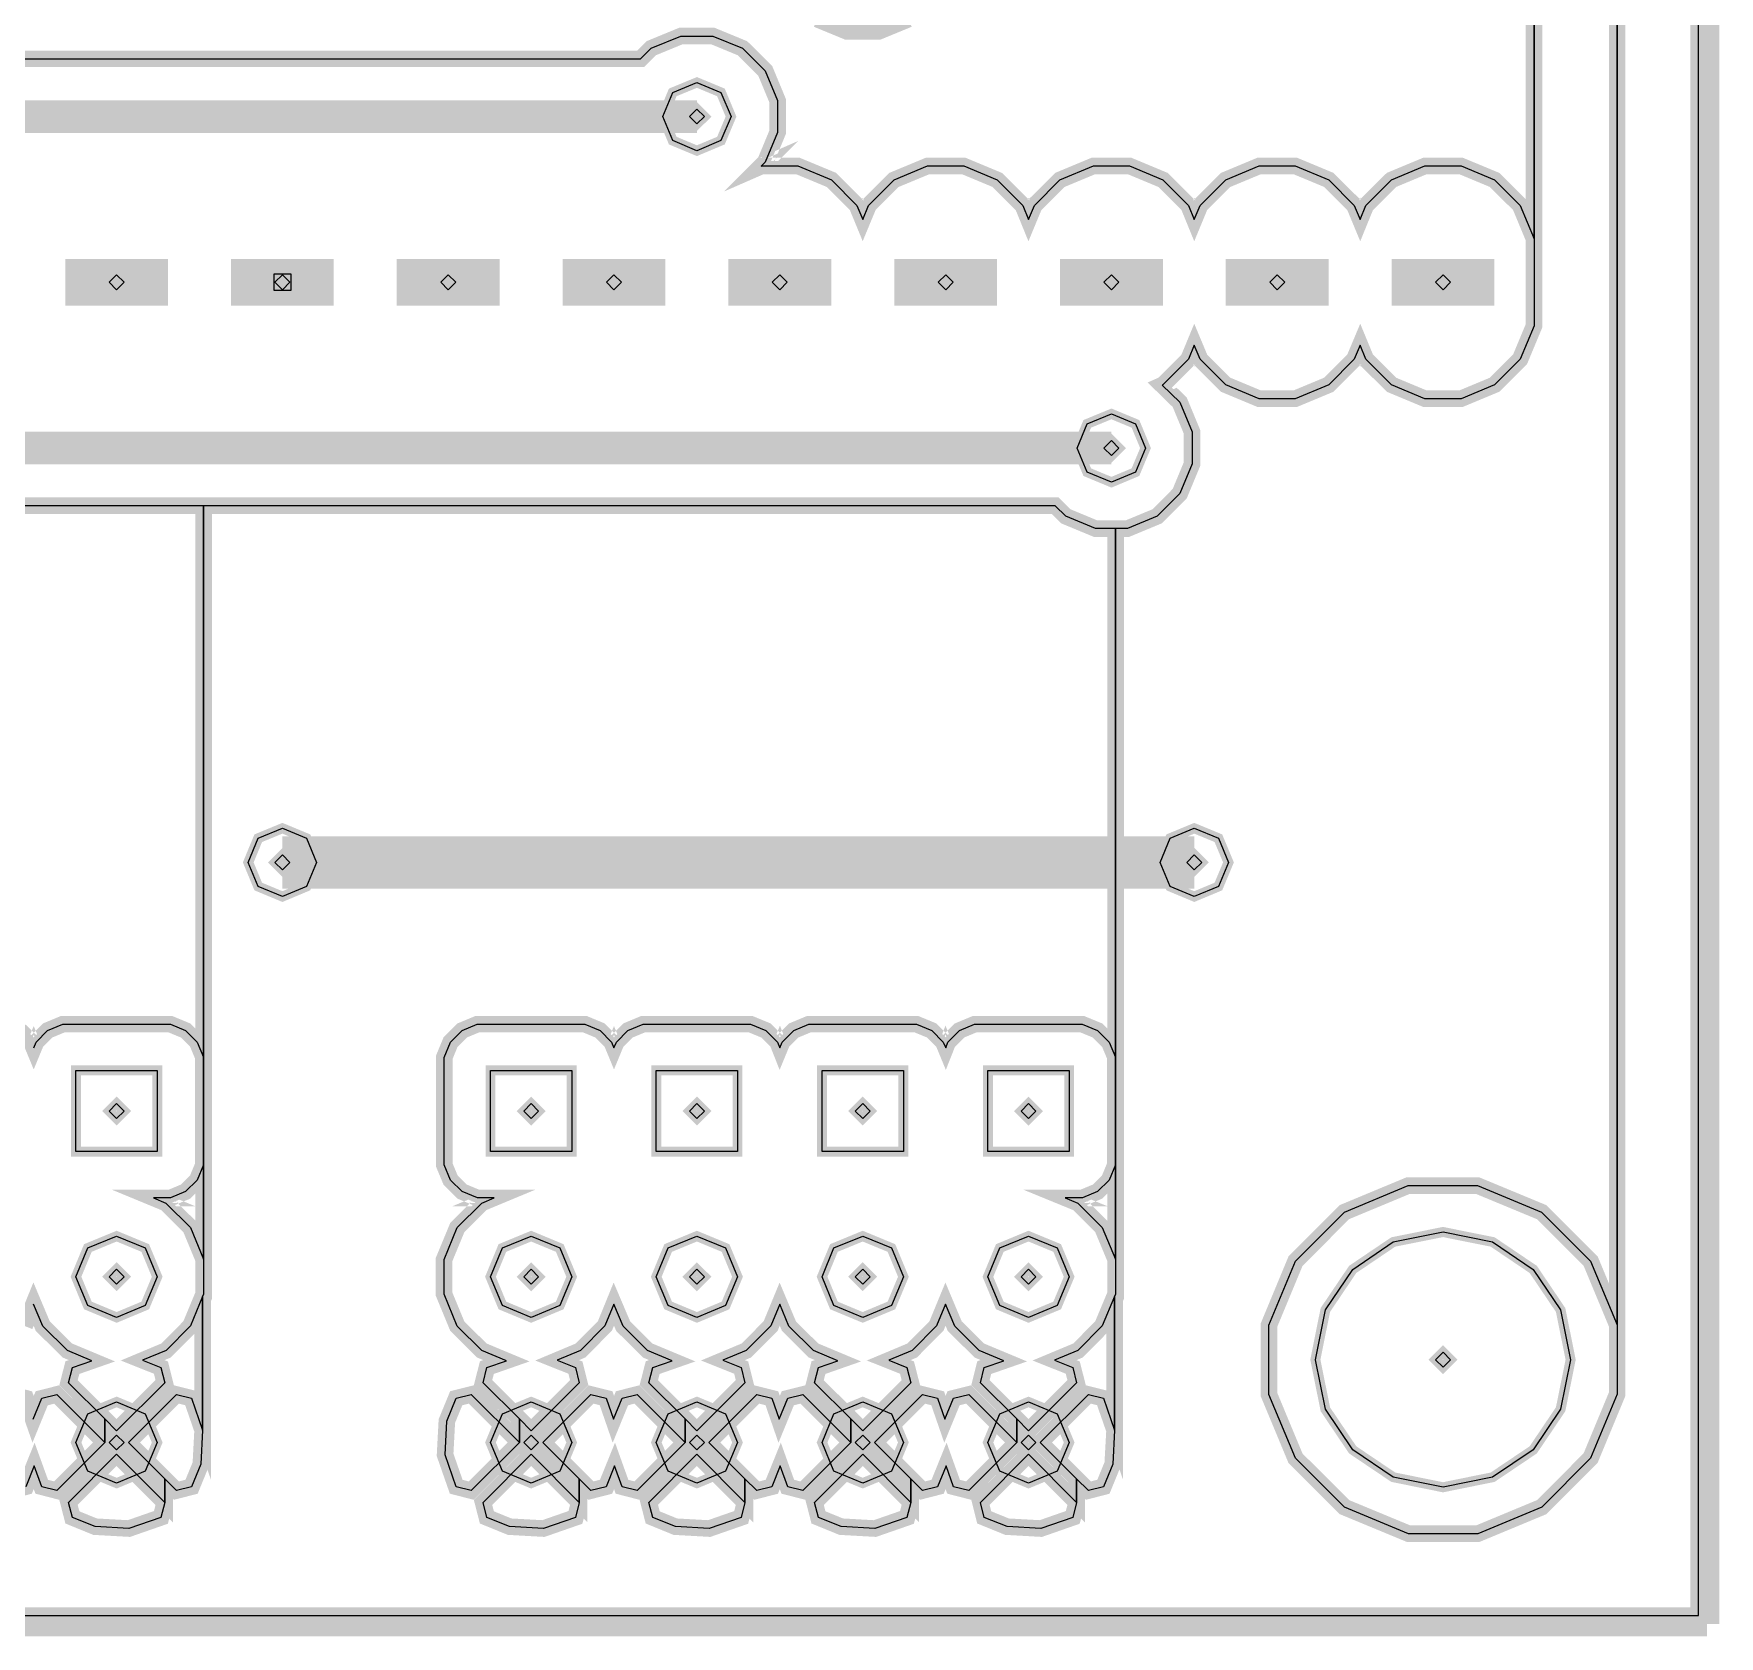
# Model space of a CAD drawing. Extents: x 0 to 6.22, y 0 to 4.04.
# Drawn here: x 0.967 to 1.984, y 0.001 to 0.968 of the extents above; entities that cross this region are included whole.
import ezdxf

# ---------------------------------------------------------------- set-up
doc = ezdxf.new("R2010")
doc.units = 0
doc.layers.get('0').update_dxf_attribs({"linetype": 'CONTINUOUS'})

msp = doc.modelspace()

# ---------------------------------------------------------------- linework, layer by layer
at = {"color": 0}
for points, const_width in [([(1.97613, 0.00857206), (1.97613, 1.97711)], 0.015), ([(0.0126411, 1.97211), (0.0126411, 0.0136176), (1.97114, 0.0136176), (1.97114, 1.97211)], 0.01), ([(0.0126411, 1.97211), (0.0126411, 0.0136176), (1.97114, 0.0136176), (1.97114, 1.97211)], 0.006), ([(1.92204, 1.97211), (1.92204, 0.14719), (1.90603, 0.108615), (1.87651, 0.0789931), (1.838, 0.0629883), (1.79622, 0.0629883), (1.7576, 0.0789931), (1.72803, 0.108507), (1.71203, 0.146972), (1.71203, 0.188803), (1.72803, 0.227376), (1.75754, 0.256999), (1.796, 0.273003), (1.83783, 0.273003), (1.87642, 0.256999), (1.90603, 0.227485), (1.92204, 0.189019), (1.92204, 1.79719)], 0.01), ([(1.92204, 1.97211), (1.92204, 0.14719), (1.90603, 0.108615), (1.87651, 0.0789931), (1.838, 0.0629883), (1.79622, 0.0629883), (1.7576, 0.0789931), (1.72803, 0.108507), (1.71203, 0.146972), (1.71203, 0.188803), (1.72803, 0.227376), (1.75754, 0.256999), (1.796, 0.273003), (1.83783, 0.273003), (1.87642, 0.256999), (1.90603, 0.227485), (1.92204, 0.189019), (1.92204, 1.79719)], 0.006), ([(1.8719, 1.727), (1.8719, 0.791775), (1.8635, 0.771593), (1.84808, 0.756185), (1.8279, 0.747775), (1.8061, 0.747775), (1.78592, 0.756185), (1.77051, 0.771593), (1.76704, 0.780003), (1.76351, 0.771593), (1.7481, 0.756185), (1.72792, 0.747775), (1.70611, 0.747775), (1.68593, 0.756185), (1.67051, 0.771593), (1.66699, 0.780003), (1.66351, 0.771593), (1.64811, 0.756185), (1.64762, 0.755968), (1.65821, 0.745606), (1.66564, 0.727701), (1.66564, 0.708387), (1.65821, 0.690483), (1.64458, 0.676812), (1.62668, 0.669379), (1.61951, 0.669379), (1.61951, 0.207574), (1.61892, 0.206108), (1.61892, 0.12538), (1.61778, 0.10498), (1.61219, 0.0913086), (1.60314, 0.0889757), (1.59603, 0.0960829), (1.59603, 0.0818685), (1.59369, 0.0728082), (1.57443, 0.0660807), (1.55404, 0.06722), (1.54031, 0.0728082), (1.53803, 0.0818685), (1.567, 0.110894), (1.59603, 0.0818685), (1.59603, 0.0960829), (1.57411, 0.118001), (1.60314, 0.146972), (1.61219, 0.144694), (1.61892, 0.12538), (1.61892, 0.206108), (1.61149, 0.188314), (1.59685, 0.173503), (1.58268, 0.167589), (1.59369, 0.163194), (1.59603, 0.154081), (1.567, 0.125108), (1.55989, 0.132216), (1.55989, 0.118001), (1.53093, 0.0889757), (1.52181, 0.0913086), (1.51731, 0.103895), (1.51221, 0.0913086), (1.5031, 0.0889757), (1.49604, 0.0960829), (1.49604, 0.0818685), (1.49371, 0.0728082), (1.47439, 0.0660807), (1.454, 0.06722), (1.44032, 0.0728082), (1.43799, 0.0818685), (1.46701, 0.110894), (1.49604, 0.0818685), (1.49604, 0.0960829), (1.47413, 0.118001), (1.5031, 0.146972), (1.51221, 0.144694), (1.5166, 0.131999), (1.52181, 0.144694), (1.53093, 0.146972), (1.55989, 0.118001), (1.55989, 0.132216), (1.53803, 0.154081), (1.54031, 0.163194), (1.55214, 0.167318), (1.53733, 0.173503), (1.52251, 0.188206), (1.51693, 0.201497), (1.5115, 0.188314), (1.49681, 0.173503), (1.48269, 0.167589), (1.49371, 0.163194), (1.49604, 0.154081), (1.46701, 0.125108), (1.4599, 0.132216), (1.4599, 0.118001), (1.43093, 0.0889757), (1.42182, 0.0913086), (1.41732, 0.103895), (1.41222, 0.0913086), (1.4031, 0.0889757), (1.396, 0.0960829), (1.396, 0.0818685), (1.39372, 0.0728082), (1.3744, 0.0660807), (1.354, 0.06722), (1.34033, 0.0728082), (1.338, 0.0818685), (1.36702, 0.110894), (1.396, 0.0818685), (1.396, 0.0960829), (1.37413, 0.118001), (1.4031, 0.146972), (1.41222, 0.144694), (1.41661, 0.131999), (1.42182, 0.144694), (1.43093, 0.146972), (1.4599, 0.118001), (1.4599, 0.132216), (1.43799, 0.154081), (1.44032, 0.163194), (1.4521, 0.167318), (1.43733, 0.173503), (1.42253, 0.188206), (1.41694, 0.201497), (1.41151, 0.188314), (1.39681, 0.173503), (1.3827, 0.167589), (1.39372, 0.163194), (1.396, 0.154081), (1.36702, 0.125108), (1.35992, 0.132216), (1.35992, 0.118001), (1.33089, 0.0889757), (1.32183, 0.0913086), (1.31733, 0.103895), (1.31223, 0.0913086), (1.30311, 0.0889757), (1.29601, 0.0960829), (1.29601, 0.0818685), (1.29373, 0.0728082), (1.27441, 0.0660807), (1.25402, 0.06722), (1.24034, 0.0728082), (1.23801, 0.0818685), (1.26704, 0.110894), (1.29601, 0.0818685), (1.29601, 0.0960829), (1.27409, 0.118001), (1.30311, 0.146972), (1.31223, 0.144694), (1.31662, 0.131999), (1.32183, 0.144694), (1.33089, 0.146972), (1.35992, 0.118001), (1.35992, 0.132216), (1.338, 0.154081), (1.34033, 0.163194), (1.35211, 0.167318), (1.33729, 0.173503), (1.32254, 0.188206), (1.31689, 0.201497), (1.31152, 0.188314), (1.29682, 0.173503), (1.28272, 0.167589), (1.29373, 0.163194), (1.29601, 0.154081), (1.26704, 0.125108), (1.25993, 0.132216), (1.25993, 0.118001), (1.2309, 0.0889757), (1.22184, 0.0913086), (1.21512, 0.110569), (1.2162, 0.130968), (1.22184, 0.144694), (1.2309, 0.146972), (1.25993, 0.118001), (1.25993, 0.132216), (1.23801, 0.154081), (1.24034, 0.163194), (1.25212, 0.167318), (1.2373, 0.173503), (1.22249, 0.188206), (1.21452, 0.207519), (1.21452, 0.228407), (1.22249, 0.247667), (1.2372, 0.262478), (1.24463, 0.265571), (1.23459, 0.265571), (1.22542, 0.269368), (1.21843, 0.276367), (1.21463, 0.285482), (1.21463, 0.350369), (1.21843, 0.359592), (1.22542, 0.36659), (1.23454, 0.370389), (1.29943, 0.370389), (1.30859, 0.36659), (1.31559, 0.359592), (1.317, 0.356174), (1.31841, 0.359592), (1.32541, 0.36659), (1.33453, 0.370389), (1.39942, 0.370389), (1.40864, 0.36659), (1.41564, 0.359592), (1.41699, 0.356174), (1.4184, 0.359592), (1.4254, 0.36659), (1.43451, 0.370389), (1.4994, 0.370389), (1.50863, 0.36659), (1.51563, 0.359592), (1.51704, 0.356174), (1.51839, 0.359592), (1.52539, 0.36659), (1.5345, 0.370389), (1.59939, 0.370389), (1.60861, 0.36659), (1.61561, 0.359592), (1.61942, 0.350478), (1.61942, 0.28559), (1.61561, 0.276367), (1.60861, 0.269368), (1.5995, 0.265571), (1.58919, 0.265571), (1.59674, 0.262478), (1.61149, 0.247775), (1.61951, 0.228515), (1.61951, 0.669379), (1.60742, 0.669379), (1.58951, 0.676812), (1.58301, 0.683214), (1.0695, 0.683214), (1.0695, 0.207574), (1.0689, 0.206108), (1.0689, 0.12538), (1.06782, 0.10498), (1.06223, 0.0913086), (1.05311, 0.0889757), (1.04601, 0.0960829), (1.04601, 0.0818685), (1.04373, 0.0728082), (1.02441, 0.0660807), (1.00402, 0.06722), (0.990343, 0.0728082), (0.98801, 0.0818685), (1.01704, 0.110894), (1.04601, 0.0818685), (1.04601, 0.0960829), (1.02409, 0.118001), (1.05311, 0.146972), (1.06223, 0.144694), (1.0689, 0.12538), (1.0689, 0.206108), (1.06152, 0.188314), (1.04682, 0.173503), (1.03272, 0.167589), (1.04373, 0.163194), (1.04601, 0.154081), (1.01704, 0.125108), (1.00993, 0.132216), (1.00993, 0.118001), (0.980903, 0.0889757), (0.971843, 0.0913086), (0.967285, 0.103895), (0.962185, 0.0913086), (0.953125, 0.0889757)], 0.01), ([(1.8719, 1.727), (1.8719, 0.791775), (1.8635, 0.771593), (1.84808, 0.756185), (1.8279, 0.747775), (1.8061, 0.747775), (1.78592, 0.756185), (1.77051, 0.771593), (1.76704, 0.780003), (1.76351, 0.771593), (1.7481, 0.756185), (1.72792, 0.747775), (1.70611, 0.747775), (1.68593, 0.756185), (1.67051, 0.771593), (1.66699, 0.780003), (1.66351, 0.771593), (1.64811, 0.756185), (1.64762, 0.755968), (1.65821, 0.745606), (1.66564, 0.727701), (1.66564, 0.708387), (1.65821, 0.690483), (1.64458, 0.676812), (1.62668, 0.669379), (1.61951, 0.669379), (1.61951, 0.207574), (1.61892, 0.206108), (1.61892, 0.12538), (1.61778, 0.10498), (1.61219, 0.0913086), (1.60314, 0.0889757), (1.59603, 0.0960829), (1.59603, 0.0818685), (1.59369, 0.0728082), (1.57443, 0.0660807), (1.55404, 0.06722), (1.54031, 0.0728082), (1.53803, 0.0818685), (1.567, 0.110894), (1.59603, 0.0818685), (1.59603, 0.0960829), (1.57411, 0.118001), (1.60314, 0.146972), (1.61219, 0.144694), (1.61892, 0.12538), (1.61892, 0.206108), (1.61149, 0.188314), (1.59685, 0.173503), (1.58268, 0.167589), (1.59369, 0.163194), (1.59603, 0.154081), (1.567, 0.125108), (1.55989, 0.132216), (1.55989, 0.118001), (1.53093, 0.0889757), (1.52181, 0.0913086), (1.51731, 0.103895), (1.51221, 0.0913086), (1.5031, 0.0889757), (1.49604, 0.0960829), (1.49604, 0.0818685), (1.49371, 0.0728082), (1.47439, 0.0660807), (1.454, 0.06722), (1.44032, 0.0728082), (1.43799, 0.0818685), (1.46701, 0.110894), (1.49604, 0.0818685), (1.49604, 0.0960829), (1.47413, 0.118001), (1.5031, 0.146972), (1.51221, 0.144694), (1.5166, 0.131999), (1.52181, 0.144694), (1.53093, 0.146972), (1.55989, 0.118001), (1.55989, 0.132216), (1.53803, 0.154081), (1.54031, 0.163194), (1.55214, 0.167318), (1.53733, 0.173503), (1.52251, 0.188206), (1.51693, 0.201497), (1.5115, 0.188314), (1.49681, 0.173503), (1.48269, 0.167589), (1.49371, 0.163194), (1.49604, 0.154081), (1.46701, 0.125108), (1.4599, 0.132216), (1.4599, 0.118001), (1.43093, 0.0889757), (1.42182, 0.0913086), (1.41732, 0.103895), (1.41222, 0.0913086), (1.4031, 0.0889757), (1.396, 0.0960829), (1.396, 0.0818685), (1.39372, 0.0728082), (1.3744, 0.0660807), (1.354, 0.06722), (1.34033, 0.0728082), (1.338, 0.0818685), (1.36702, 0.110894), (1.396, 0.0818685), (1.396, 0.0960829), (1.37413, 0.118001), (1.4031, 0.146972), (1.41222, 0.144694), (1.41661, 0.131999), (1.42182, 0.144694), (1.43093, 0.146972), (1.4599, 0.118001), (1.4599, 0.132216), (1.43799, 0.154081), (1.44032, 0.163194), (1.4521, 0.167318), (1.43733, 0.173503), (1.42253, 0.188206), (1.41694, 0.201497), (1.41151, 0.188314), (1.39681, 0.173503), (1.3827, 0.167589), (1.39372, 0.163194), (1.396, 0.154081), (1.36702, 0.125108), (1.35992, 0.132216), (1.35992, 0.118001), (1.33089, 0.0889757), (1.32183, 0.0913086), (1.31733, 0.103895), (1.31223, 0.0913086), (1.30311, 0.0889757), (1.29601, 0.0960829), (1.29601, 0.0818685), (1.29373, 0.0728082), (1.27441, 0.0660807), (1.25402, 0.06722), (1.24034, 0.0728082), (1.23801, 0.0818685), (1.26704, 0.110894), (1.29601, 0.0818685), (1.29601, 0.0960829), (1.27409, 0.118001), (1.30311, 0.146972), (1.31223, 0.144694), (1.31662, 0.131999), (1.32183, 0.144694), (1.33089, 0.146972), (1.35992, 0.118001), (1.35992, 0.132216), (1.338, 0.154081), (1.34033, 0.163194), (1.35211, 0.167318), (1.33729, 0.173503), (1.32254, 0.188206), (1.31689, 0.201497), (1.31152, 0.188314), (1.29682, 0.173503), (1.28272, 0.167589), (1.29373, 0.163194), (1.29601, 0.154081), (1.26704, 0.125108), (1.25993, 0.132216), (1.25993, 0.118001), (1.2309, 0.0889757), (1.22184, 0.0913086), (1.21512, 0.110569), (1.2162, 0.130968), (1.22184, 0.144694), (1.2309, 0.146972), (1.25993, 0.118001), (1.25993, 0.132216), (1.23801, 0.154081), (1.24034, 0.163194), (1.25212, 0.167318), (1.2373, 0.173503), (1.22249, 0.188206), (1.21452, 0.207519), (1.21452, 0.228407), (1.22249, 0.247667), (1.2372, 0.262478), (1.24463, 0.265571), (1.23459, 0.265571), (1.22542, 0.269368), (1.21843, 0.276367), (1.21463, 0.285482), (1.21463, 0.350369), (1.21843, 0.359592), (1.22542, 0.36659), (1.23454, 0.370389), (1.29943, 0.370389), (1.30859, 0.36659), (1.31559, 0.359592), (1.317, 0.356174), (1.31841, 0.359592), (1.32541, 0.36659), (1.33453, 0.370389), (1.39942, 0.370389), (1.40864, 0.36659), (1.41564, 0.359592), (1.41699, 0.356174), (1.4184, 0.359592), (1.4254, 0.36659), (1.43451, 0.370389), (1.4994, 0.370389), (1.50863, 0.36659), (1.51563, 0.359592), (1.51704, 0.356174), (1.51839, 0.359592), (1.52539, 0.36659), (1.5345, 0.370389), (1.59939, 0.370389), (1.60861, 0.36659), (1.61561, 0.359592), (1.61942, 0.350478), (1.61942, 0.28559), (1.61561, 0.276367), (1.60861, 0.269368), (1.5995, 0.265571), (1.58919, 0.265571), (1.59674, 0.262478), (1.61149, 0.247775), (1.61951, 0.228515), (1.61951, 0.669379), (1.60742, 0.669379), (1.58951, 0.676812), (1.58301, 0.683214), (1.0695, 0.683214), (1.0695, 0.207574), (1.0689, 0.206108), (1.0689, 0.12538), (1.06782, 0.10498), (1.06223, 0.0913086), (1.05311, 0.0889757), (1.04601, 0.0960829), (1.04601, 0.0818685), (1.04373, 0.0728082), (1.02441, 0.0660807), (1.00402, 0.06722), (0.990343, 0.0728082), (0.98801, 0.0818685), (1.01704, 0.110894), (1.04601, 0.0818685), (1.04601, 0.0960829), (1.02409, 0.118001), (1.05311, 0.146972), (1.06223, 0.144694), (1.0689, 0.12538), (1.0689, 0.206108), (1.06152, 0.188314), (1.04682, 0.173503), (1.03272, 0.167589), (1.04373, 0.163194), (1.04601, 0.154081), (1.01704, 0.125108), (1.00993, 0.132216), (1.00993, 0.118001), (0.980903, 0.0889757), (0.971843, 0.0913086), (0.967285, 0.103895), (0.962185, 0.0913086)], 0.006), ([(0.650933, 0.9528), (1.33301, 0.9528), (1.33941, 0.959201), (1.35731, 0.966581), (1.37663, 0.966581), (1.39453, 0.959201), (1.40821, 0.945583), (1.41564, 0.927681), (1.41564, 0.908419), (1.40821, 0.890517), (1.40571, 0.888021), (1.40608, 0.888183), (1.4279, 0.888183), (1.44814, 0.879775), (1.46349, 0.864421), (1.46701, 0.855903), (1.47054, 0.864421), (1.48589, 0.879775), (1.50613, 0.888183), (1.52794, 0.888183), (1.54812, 0.879775), (1.56353, 0.864421), (1.567, 0.855903), (1.57053, 0.864421), (1.58594, 0.879775), (1.60612, 0.888183), (1.62793, 0.888183), (1.64811, 0.879775), (1.66351, 0.864421), (1.66699, 0.855903), (1.67051, 0.864421), (1.68593, 0.879775), (1.70611, 0.888183), (1.72792, 0.888183), (1.7481, 0.879775), (1.76351, 0.864421), (1.76704, 0.855903), (1.77051, 0.864421), (1.78592, 0.879775), (1.8061, 0.888183), (1.8279, 0.888183), (1.84808, 0.879775), (1.8635, 0.864421), (1.8719, 0.844183), (1.8719, 1.0918)], 0.01), ([(0.650933, 0.9528), (1.33301, 0.9528), (1.33941, 0.959201), (1.35731, 0.966581), (1.37663, 0.966581), (1.39453, 0.959201), (1.40821, 0.945583), (1.41564, 0.927681), (1.41564, 0.908419), (1.40821, 0.890517), (1.40571, 0.888021), (1.40608, 0.888183), (1.4279, 0.888183), (1.44814, 0.879775), (1.46349, 0.864421), (1.46701, 0.855903), (1.47054, 0.864421), (1.48589, 0.879775), (1.50613, 0.888183), (1.52794, 0.888183), (1.54812, 0.879775), (1.56353, 0.864421), (1.567, 0.855903), (1.57053, 0.864421), (1.58594, 0.879775), (1.60612, 0.888183), (1.62793, 0.888183), (1.64811, 0.879775), (1.66351, 0.864421), (1.66699, 0.855903), (1.67051, 0.864421), (1.68593, 0.879775), (1.70611, 0.888183), (1.72792, 0.888183), (1.7481, 0.879775), (1.76351, 0.864421), (1.76704, 0.855903), (1.77051, 0.864421), (1.78592, 0.879775), (1.8061, 0.888183), (1.8279, 0.888183), (1.84808, 0.879775), (1.8635, 0.864421), (1.8719, 0.844183), (1.8719, 1.0918)], 0.006), ([(1.49462, 0.976779), (1.47672, 0.969401), (1.45742, 0.969401), (1.43951, 0.976779)], 0.01), ([(1.49462, 0.976779), (1.47672, 0.969401), (1.45742, 0.969401), (1.43951, 0.976779)], 0.006), ([(1.38759, 0.917969), (1.38151, 0.903483), (1.36702, 0.897407), (1.35243, 0.903483), (1.34641, 0.917969), (1.35243, 0.932563), (1.36702, 0.938585), (1.38151, 0.932563), (1.38759, 0.917969)], 0.006), ([(0.617025, 0.917969), (1.36702, 0.917969)], 0.0197), ([(1.01704, 0.803982), (1.01704, 0.831976)], 0.062), ([(1.11702, 0.803982), (1.11702, 0.831976)], 0.062), ([(1.21701, 0.803982), (1.21701, 0.831976)], 0.062), ([(1.317, 0.803982), (1.317, 0.831976)], 0.062), ([(1.41699, 0.803982), (1.41699, 0.831976)], 0.062), ([(1.51704, 0.803982), (1.51704, 0.831976)], 0.062), ([(1.61703, 0.803982), (1.61703, 0.831976)], 0.062), ([(1.71701, 0.803982), (1.71701, 0.831976)], 0.062), ([(1.817, 0.803982), (1.817, 0.831976)], 0.062), ([(1.63758, 0.71799), (1.63151, 0.70345), (1.61703, 0.697374), (1.60243, 0.70345), (1.5964, 0.71799), (1.60243, 0.732585), (1.61703, 0.738607), (1.63151, 0.732585), (1.63758, 0.71799)], 0.006), ([(0.367025, 0.71799), (1.61703, 0.71799)], 0.0197), ([(0.958604, 0.36659), (0.965603, 0.359592), (0.967014, 0.356174), (0.968425, 0.359592), (0.975424, 0.36659), (0.984538, 0.370389), (1.04943, 0.370389), (1.05859, 0.36659), (1.06559, 0.359592), (1.06939, 0.350478), (1.06939, 0.28559), (1.06559, 0.276367), (1.05859, 0.269368), (1.04953, 0.265571), (1.03923, 0.265571), (1.04671, 0.262478), (1.06152, 0.247775), (1.0695, 0.228515), (1.0695, 0.683214), (0.400933, 0.683214)], 0.01), ([(0.958604, 0.36659), (0.965603, 0.359592), (0.967014, 0.356174), (0.968425, 0.359592), (0.975424, 0.36659), (0.984538, 0.370389), (1.04943, 0.370389), (1.05859, 0.36659), (1.06559, 0.359592), (1.06939, 0.350478), (1.06939, 0.28559), (1.06559, 0.276367), (1.05859, 0.269368), (1.04953, 0.265571), (1.03923, 0.265571), (1.04671, 0.262478), (1.06152, 0.247775), (1.0695, 0.228515), (1.0695, 0.683214), (0.400933, 0.683214)], 0.006), ([(1.13759, 0.46799), (1.13151, 0.45345), (1.11702, 0.447374), (1.10243, 0.45345), (1.09641, 0.46799), (1.10243, 0.482585), (1.11702, 0.488607), (1.13151, 0.482585), (1.13759, 0.46799)], 0.006), ([(1.68761, 0.46799), (1.68153, 0.45345), (1.66699, 0.447374), (1.65246, 0.45345), (1.64643, 0.46799), (1.65246, 0.482585), (1.66699, 0.488607), (1.68153, 0.482585), (1.68761, 0.46799)], 0.006), ([(1.11702, 0.46799), (1.66699, 0.46799)], 0.0315), ([(1.0415, 0.21799), (1.03429, 0.200683), (1.01704, 0.193468), (0.999675, 0.200683), (0.992512, 0.21799), (0.999675, 0.235351), (1.01704, 0.242512), (1.03429, 0.235351), (1.0415, 0.21799)], 0.006), ([(1.2915, 0.21799), (1.28429, 0.200683), (1.26704, 0.193468), (1.24968, 0.200683), (1.24251, 0.21799), (1.24968, 0.235351), (1.26704, 0.242512), (1.28429, 0.235351), (1.2915, 0.21799)], 0.006), ([(1.3915, 0.21799), (1.38428, 0.200683), (1.36702, 0.193468), (1.34966, 0.200683), (1.3425, 0.21799), (1.34966, 0.235351), (1.36702, 0.242512), (1.38428, 0.235351), (1.3915, 0.21799)], 0.006), ([(1.49154, 0.21799), (1.48432, 0.200683), (1.46701, 0.193468), (1.44965, 0.200683), (1.44249, 0.21799), (1.44965, 0.235351), (1.46701, 0.242512), (1.48432, 0.235351), (1.49154, 0.21799)], 0.006), ([(1.59153, 0.21799), (1.58431, 0.200683), (1.567, 0.193468), (1.54969, 0.200683), (1.54253, 0.21799), (1.54969, 0.235351), (1.567, 0.242512), (1.58431, 0.235351), (1.59153, 0.21799)], 0.006), ([(1.89399, 0.167969), (1.88792, 0.138021), (1.87142, 0.113553), (1.84694, 0.0970594), (1.817, 0.0909831), (1.787, 0.0970594), (1.76253, 0.113553), (1.74604, 0.138021), (1.74001, 0.167969), (1.74604, 0.197971), (1.76253, 0.222439), (1.787, 0.238986), (1.817, 0.245008), (1.84694, 0.238986), (1.87142, 0.222439), (1.88792, 0.197971), (1.89399, 0.167969)], 0.006), ([(0.953125, 0.146972), (0.962185, 0.144694), (0.966635, 0.131999), (0.971843, 0.144694), (0.980903, 0.146972), (1.00993, 0.118001), (1.00993, 0.132216), (0.98801, 0.154081), (0.990343, 0.163194), (1.00212, 0.167318), (0.987304, 0.173503), (0.972493, 0.188206), (0.966906, 0.201497), (0.961535, 0.188314)], 0.01), ([(0.962185, 0.144694), (0.966635, 0.131999), (0.971843, 0.144694), (0.980903, 0.146972), (1.00993, 0.118001), (1.00993, 0.132216), (0.98801, 0.154081), (0.990343, 0.163194), (1.00212, 0.167318), (0.987304, 0.173503), (0.972493, 0.188206), (0.966906, 0.201497), (0.961535, 0.188314)], 0.006), ([(1.0415, 0.118001), (1.03429, 0.100694), (1.01704, 0.0934788), (0.999675, 0.100694), (0.992512, 0.118001), (0.999675, 0.135308), (1.01704, 0.142469), (1.03429, 0.135308), (1.0415, 0.118001)], 0.006), ([(1.2915, 0.118001), (1.28429, 0.100694), (1.26704, 0.0934788), (1.24968, 0.100694), (1.24251, 0.118001), (1.24968, 0.135308), (1.26704, 0.142469), (1.28429, 0.135308), (1.2915, 0.118001)], 0.006), ([(1.3915, 0.118001), (1.38428, 0.100694), (1.36702, 0.0934788), (1.34966, 0.100694), (1.3425, 0.118001), (1.34966, 0.135308), (1.36702, 0.142469), (1.38428, 0.135308), (1.3915, 0.118001)], 0.006), ([(1.49154, 0.118001), (1.48432, 0.100694), (1.46701, 0.0934788), (1.44965, 0.100694), (1.44249, 0.118001), (1.44965, 0.135308), (1.46701, 0.142469), (1.48432, 0.135308), (1.49154, 0.118001)], 0.006), ([(1.59153, 0.118001), (1.58431, 0.100694), (1.567, 0.0934788), (1.54969, 0.100694), (1.54253, 0.118001), (1.54969, 0.135308), (1.567, 0.142469), (1.58431, 0.135308), (1.59153, 0.118001)], 0.006), ([(0.00759549, 0.00857206), (1.97613, 0.00857206)], 0.015)]:
    msp.add_lwpolyline(points, dxfattribs=dict(at, const_width=const_width))
for points in [[(0.0126411, 1.97211), (0.0126411, 0.0136176), (1.97114, 0.0136176), (1.97114, 1.97211)], [(1.92204, 1.97211), (1.92204, 0.14719), (1.90603, 0.108615), (1.87651, 0.0789931), (1.838, 0.0629883), (1.79622, 0.0629883), (1.7576, 0.0789931), (1.72803, 0.108507), (1.71203, 0.146972), (1.71203, 0.188803), (1.72803, 0.227376), (1.75754, 0.256999), (1.796, 0.273003), (1.83783, 0.273003), (1.87642, 0.256999), (1.90603, 0.227485), (1.92204, 0.189019), (1.92204, 1.79719)], [(1.8719, 1.727), (1.8719, 0.791775), (1.8635, 0.771593), (1.84808, 0.756185), (1.8279, 0.747775), (1.8061, 0.747775), (1.78592, 0.756185), (1.77051, 0.771593), (1.76704, 0.780003), (1.76351, 0.771593), (1.7481, 0.756185), (1.72792, 0.747775), (1.70611, 0.747775), (1.68593, 0.756185), (1.67051, 0.771593), (1.66699, 0.780003), (1.66351, 0.771593), (1.64811, 0.756185), (1.64762, 0.755968), (1.65821, 0.745606), (1.66564, 0.727701), (1.66564, 0.708387), (1.65821, 0.690483), (1.64458, 0.676812), (1.62668, 0.669379), (1.61951, 0.669379), (1.61951, 0.207574), (1.61892, 0.206108), (1.61892, 0.12538), (1.61778, 0.10498), (1.61219, 0.0913086), (1.60314, 0.0889757), (1.59603, 0.0960829), (1.59603, 0.0818685), (1.59369, 0.0728082), (1.57443, 0.0660807), (1.55404, 0.06722), (1.54031, 0.0728082), (1.53803, 0.0818685), (1.567, 0.110894), (1.59603, 0.0818685), (1.59603, 0.0960829), (1.57411, 0.118001), (1.60314, 0.146972), (1.61219, 0.144694), (1.61892, 0.12538), (1.61892, 0.206108), (1.61149, 0.188314), (1.59685, 0.173503), (1.58268, 0.167589), (1.59369, 0.163194), (1.59603, 0.154081), (1.567, 0.125108), (1.55989, 0.132216), (1.55989, 0.118001), (1.53093, 0.0889757), (1.52181, 0.0913086), (1.51731, 0.103895), (1.51221, 0.0913086), (1.5031, 0.0889757), (1.49604, 0.0960829), (1.49604, 0.0818685), (1.49371, 0.0728082), (1.47439, 0.0660807), (1.454, 0.06722), (1.44032, 0.0728082), (1.43799, 0.0818685), (1.46701, 0.110894), (1.49604, 0.0818685), (1.49604, 0.0960829), (1.47413, 0.118001), (1.5031, 0.146972), (1.51221, 0.144694), (1.5166, 0.131999), (1.52181, 0.144694), (1.53093, 0.146972), (1.55989, 0.118001), (1.55989, 0.132216), (1.53803, 0.154081), (1.54031, 0.163194), (1.55214, 0.167318), (1.53733, 0.173503), (1.52251, 0.188206), (1.51693, 0.201497), (1.5115, 0.188314), (1.49681, 0.173503), (1.48269, 0.167589), (1.49371, 0.163194), (1.49604, 0.154081), (1.46701, 0.125108), (1.4599, 0.132216), (1.4599, 0.118001), (1.43093, 0.0889757), (1.42182, 0.0913086), (1.41732, 0.103895), (1.41222, 0.0913086), (1.4031, 0.0889757), (1.396, 0.0960829), (1.396, 0.0818685), (1.39372, 0.0728082), (1.3744, 0.0660807), (1.354, 0.06722), (1.34033, 0.0728082), (1.338, 0.0818685), (1.36702, 0.110894), (1.396, 0.0818685), (1.396, 0.0960829), (1.37413, 0.118001), (1.4031, 0.146972), (1.41222, 0.144694), (1.41661, 0.131999), (1.42182, 0.144694), (1.43093, 0.146972), (1.4599, 0.118001), (1.4599, 0.132216), (1.43799, 0.154081), (1.44032, 0.163194), (1.4521, 0.167318), (1.43733, 0.173503), (1.42253, 0.188206), (1.41694, 0.201497), (1.41151, 0.188314), (1.39681, 0.173503), (1.3827, 0.167589), (1.39372, 0.163194), (1.396, 0.154081), (1.36702, 0.125108), (1.35992, 0.132216), (1.35992, 0.118001), (1.33089, 0.0889757), (1.32183, 0.0913086), (1.31733, 0.103895), (1.31223, 0.0913086), (1.30311, 0.0889757), (1.29601, 0.0960829), (1.29601, 0.0818685), (1.29373, 0.0728082), (1.27441, 0.0660807), (1.25402, 0.06722), (1.24034, 0.0728082), (1.23801, 0.0818685), (1.26704, 0.110894), (1.29601, 0.0818685), (1.29601, 0.0960829), (1.27409, 0.118001), (1.30311, 0.146972), (1.31223, 0.144694), (1.31662, 0.131999), (1.32183, 0.144694), (1.33089, 0.146972), (1.35992, 0.118001), (1.35992, 0.132216), (1.338, 0.154081), (1.34033, 0.163194), (1.35211, 0.167318), (1.33729, 0.173503), (1.32254, 0.188206), (1.31689, 0.201497), (1.31152, 0.188314), (1.29682, 0.173503), (1.28272, 0.167589), (1.29373, 0.163194), (1.29601, 0.154081), (1.26704, 0.125108), (1.25993, 0.132216), (1.25993, 0.118001), (1.2309, 0.0889757), (1.22184, 0.0913086), (1.21512, 0.110569), (1.2162, 0.130968), (1.22184, 0.144694), (1.2309, 0.146972), (1.25993, 0.118001), (1.25993, 0.132216), (1.23801, 0.154081), (1.24034, 0.163194), (1.25212, 0.167318), (1.2373, 0.173503), (1.22249, 0.188206), (1.21452, 0.207519), (1.21452, 0.228407), (1.22249, 0.247667), (1.2372, 0.262478), (1.24463, 0.265571), (1.23459, 0.265571), (1.22542, 0.269368), (1.21843, 0.276367), (1.21463, 0.285482), (1.21463, 0.350369), (1.21843, 0.359592), (1.22542, 0.36659), (1.23454, 0.370389), (1.29943, 0.370389), (1.30859, 0.36659), (1.31559, 0.359592), (1.317, 0.356174), (1.31841, 0.359592), (1.32541, 0.36659), (1.33453, 0.370389), (1.39942, 0.370389), (1.40864, 0.36659), (1.41564, 0.359592), (1.41699, 0.356174), (1.4184, 0.359592), (1.4254, 0.36659), (1.43451, 0.370389), (1.4994, 0.370389), (1.50863, 0.36659), (1.51563, 0.359592), (1.51704, 0.356174), (1.51839, 0.359592), (1.52539, 0.36659), (1.5345, 0.370389), (1.59939, 0.370389), (1.60861, 0.36659), (1.61561, 0.359592), (1.61942, 0.350478), (1.61942, 0.28559), (1.61561, 0.276367), (1.60861, 0.269368), (1.5995, 0.265571), (1.58919, 0.265571), (1.59674, 0.262478), (1.61149, 0.247775), (1.61951, 0.228515), (1.61951, 0.669379), (1.60742, 0.669379), (1.58951, 0.676812), (1.58301, 0.683214), (1.0695, 0.683214), (1.0695, 0.207574), (1.0689, 0.206108), (1.0689, 0.12538), (1.06782, 0.10498), (1.06223, 0.0913086), (1.05311, 0.0889757), (1.04601, 0.0960829), (1.04601, 0.0818685), (1.04373, 0.0728082), (1.02441, 0.0660807), (1.00402, 0.06722), (0.990343, 0.0728082), (0.98801, 0.0818685), (1.01704, 0.110894), (1.04601, 0.0818685), (1.04601, 0.0960829), (1.02409, 0.118001), (1.05311, 0.146972), (1.06223, 0.144694), (1.0689, 0.12538), (1.0689, 0.206108), (1.06152, 0.188314), (1.04682, 0.173503), (1.03272, 0.167589), (1.04373, 0.163194), (1.04601, 0.154081), (1.01704, 0.125108), (1.00993, 0.132216), (1.00993, 0.118001), (0.980903, 0.0889757), (0.971843, 0.0913086), (0.967285, 0.103895), (0.962185, 0.0913086)], [(0.650933, 0.9528), (1.33301, 0.9528), (1.33941, 0.959201), (1.35731, 0.966581), (1.37663, 0.966581), (1.39453, 0.959201), (1.40821, 0.945583), (1.41564, 0.927681), (1.41564, 0.908419), (1.40821, 0.890517), (1.40571, 0.888021), (1.40608, 0.888183), (1.4279, 0.888183), (1.44814, 0.879775), (1.46349, 0.864421), (1.46701, 0.855903), (1.47054, 0.864421), (1.48589, 0.879775), (1.50613, 0.888183), (1.52794, 0.888183), (1.54812, 0.879775), (1.56353, 0.864421), (1.567, 0.855903), (1.57053, 0.864421), (1.58594, 0.879775), (1.60612, 0.888183), (1.62793, 0.888183), (1.64811, 0.879775), (1.66351, 0.864421), (1.66699, 0.855903), (1.67051, 0.864421), (1.68593, 0.879775), (1.70611, 0.888183), (1.72792, 0.888183), (1.7481, 0.879775), (1.76351, 0.864421), (1.76704, 0.855903), (1.77051, 0.864421), (1.78592, 0.879775), (1.8061, 0.888183), (1.8279, 0.888183), (1.84808, 0.879775), (1.8635, 0.864421), (1.8719, 0.844183), (1.8719, 1.0918)], [(1.38759, 0.917969), (1.38151, 0.903483), (1.36702, 0.897407), (1.35243, 0.903483), (1.34641, 0.917969), (1.35243, 0.932563), (1.36702, 0.938585), (1.38151, 0.932563), (1.38759, 0.917969)], [(1.63758, 0.71799), (1.63151, 0.70345), (1.61703, 0.697374), (1.60243, 0.70345), (1.5964, 0.71799), (1.60243, 0.732585), (1.61703, 0.738607), (1.63151, 0.732585), (1.63758, 0.71799)], [(0.967014, 0.356174), (0.968425, 0.359592), (0.975424, 0.36659), (0.984538, 0.370389), (1.04943, 0.370389), (1.05859, 0.36659), (1.06559, 0.359592), (1.06939, 0.350478), (1.06939, 0.28559), (1.06559, 0.276367), (1.05859, 0.269368), (1.04953, 0.265571), (1.03923, 0.265571), (1.04671, 0.262478), (1.06152, 0.247775), (1.0695, 0.228515), (1.0695, 0.683214), (0.400933, 0.683214)], [(1.13759, 0.46799), (1.13151, 0.45345), (1.11702, 0.447374), (1.10243, 0.45345), (1.09641, 0.46799), (1.10243, 0.482585), (1.11702, 0.488607), (1.13151, 0.482585), (1.13759, 0.46799)], [(1.68761, 0.46799), (1.68153, 0.45345), (1.66699, 0.447374), (1.65246, 0.45345), (1.64643, 0.46799), (1.65246, 0.482585), (1.66699, 0.488607), (1.68153, 0.482585), (1.68761, 0.46799)], [(1.89399, 0.167969), (1.88792, 0.138021), (1.87142, 0.113553), (1.84694, 0.0970594), (1.817, 0.0909831), (1.787, 0.0970594), (1.76253, 0.113553), (1.74604, 0.138021), (1.74001, 0.167969), (1.74604, 0.197971), (1.76253, 0.222439), (1.787, 0.238986), (1.817, 0.245008), (1.84694, 0.238986), (1.87142, 0.222439), (1.88792, 0.197971), (1.89399, 0.167969)], [(1.0415, 0.21799), (1.03429, 0.200683), (1.01704, 0.193468), (0.999675, 0.200683), (0.992512, 0.21799), (0.999675, 0.235351), (1.01704, 0.242512), (1.03429, 0.235351), (1.0415, 0.21799)], [(1.2915, 0.21799), (1.28429, 0.200683), (1.26704, 0.193468), (1.24968, 0.200683), (1.24251, 0.21799), (1.24968, 0.235351), (1.26704, 0.242512), (1.28429, 0.235351), (1.2915, 0.21799)], [(1.3915, 0.21799), (1.38428, 0.200683), (1.36702, 0.193468), (1.34966, 0.200683), (1.3425, 0.21799), (1.34966, 0.235351), (1.36702, 0.242512), (1.38428, 0.235351), (1.3915, 0.21799)], [(1.49154, 0.21799), (1.48432, 0.200683), (1.46701, 0.193468), (1.44965, 0.200683), (1.44249, 0.21799), (1.44965, 0.235351), (1.46701, 0.242512), (1.48432, 0.235351), (1.49154, 0.21799)], [(1.59153, 0.21799), (1.58431, 0.200683), (1.567, 0.193468), (1.54969, 0.200683), (1.54253, 0.21799), (1.54969, 0.235351), (1.567, 0.242512), (1.58431, 0.235351), (1.59153, 0.21799)], [(0.966635, 0.131999), (0.971843, 0.144694), (0.980903, 0.146972), (1.00993, 0.118001), (1.00993, 0.132216), (0.98801, 0.154081), (0.990343, 0.163194), (1.00212, 0.167318), (0.987304, 0.173503), (0.972493, 0.188206), (0.966906, 0.201497)], [(1.0415, 0.118001), (1.03429, 0.100694), (1.01704, 0.0934788), (0.999675, 0.100694), (0.992512, 0.118001), (0.999675, 0.135308), (1.01704, 0.142469), (1.03429, 0.135308), (1.0415, 0.118001)], [(1.2915, 0.118001), (1.28429, 0.100694), (1.26704, 0.0934788), (1.24968, 0.100694), (1.24251, 0.118001), (1.24968, 0.135308), (1.26704, 0.142469), (1.28429, 0.135308), (1.2915, 0.118001)], [(1.3915, 0.118001), (1.38428, 0.100694), (1.36702, 0.0934788), (1.34966, 0.100694), (1.3425, 0.118001), (1.34966, 0.135308), (1.36702, 0.142469), (1.38428, 0.135308), (1.3915, 0.118001)], [(1.49154, 0.118001), (1.48432, 0.100694), (1.46701, 0.0934788), (1.44965, 0.100694), (1.44249, 0.118001), (1.44965, 0.135308), (1.46701, 0.142469), (1.48432, 0.135308), (1.49154, 0.118001)], [(1.59153, 0.118001), (1.58431, 0.100694), (1.567, 0.0934788), (1.54969, 0.100694), (1.54253, 0.118001), (1.54969, 0.135308), (1.567, 0.142469), (1.58431, 0.135308), (1.59153, 0.118001)]]:
    msp.add_lwpolyline(points, dxfattribs=at)
at = {"color": 7, "const_width": 0.006}
for points in [[(1.37153, 0.917969), (1.36702, 0.913519), (1.36252, 0.917969), (1.36702, 0.922472), (1.37153, 0.917969)], [(1.02154, 0.817979), (1.01704, 0.813476), (1.01253, 0.817979), (1.01704, 0.822483), (1.02154, 0.817979)], [(1.12153, 0.817979), (1.11702, 0.813476), (1.11252, 0.817979), (1.11702, 0.822483), (1.12153, 0.817979)], [(1.22152, 0.817979), (1.21701, 0.813476), (1.21251, 0.817979), (1.21701, 0.822483), (1.22152, 0.817979)], [(1.32151, 0.817979), (1.317, 0.813476), (1.3125, 0.817979), (1.317, 0.822483), (1.32151, 0.817979)], [(1.4215, 0.817979), (1.41699, 0.813476), (1.41249, 0.817979), (1.41699, 0.822483), (1.4215, 0.817979)], [(1.52154, 0.817979), (1.51704, 0.813476), (1.51253, 0.817979), (1.51704, 0.822483), (1.52154, 0.817979)], [(1.62153, 0.817979), (1.61703, 0.813476), (1.61253, 0.817979), (1.61703, 0.822483), (1.62153, 0.817979)], [(1.72151, 0.817979), (1.71701, 0.813476), (1.71251, 0.817979), (1.71701, 0.822483), (1.72151, 0.817979)], [(1.8215, 0.817979), (1.817, 0.813476), (1.8125, 0.817979), (1.817, 0.822483), (1.8215, 0.817979)], [(1.62153, 0.71799), (1.61703, 0.713488), (1.61253, 0.71799), (1.61703, 0.722493), (1.62153, 0.71799)], [(1.12153, 0.46799), (1.11702, 0.463488), (1.11252, 0.46799), (1.11702, 0.472493), (1.12153, 0.46799)], [(1.6715, 0.46799), (1.66699, 0.463488), (1.66249, 0.46799), (1.66699, 0.472493), (1.6715, 0.46799)], [(1.02154, 0.317979), (1.01704, 0.313476), (1.01253, 0.317979), (1.01704, 0.322483), (1.02154, 0.317979)], [(1.27154, 0.317979), (1.26704, 0.313476), (1.26253, 0.317979), (1.26704, 0.322483), (1.27154, 0.317979)], [(1.37153, 0.317979), (1.36702, 0.313476), (1.36252, 0.317979), (1.36702, 0.322483), (1.37153, 0.317979)], [(1.47151, 0.317979), (1.46701, 0.313476), (1.46251, 0.317979), (1.46701, 0.322483), (1.47151, 0.317979)], [(1.5715, 0.317979), (1.567, 0.313476), (1.5625, 0.317979), (1.567, 0.322483), (1.5715, 0.317979)], [(1.02154, 0.21799), (1.01704, 0.213488), (1.01253, 0.21799), (1.01704, 0.222493), (1.02154, 0.21799)], [(1.27154, 0.21799), (1.26704, 0.213488), (1.26253, 0.21799), (1.26704, 0.222493), (1.27154, 0.21799)], [(1.37153, 0.21799), (1.36702, 0.213488), (1.36252, 0.21799), (1.36702, 0.222493), (1.37153, 0.21799)], [(1.47151, 0.21799), (1.46701, 0.213488), (1.46251, 0.21799), (1.46701, 0.222493), (1.47151, 0.21799)], [(1.5715, 0.21799), (1.567, 0.213488), (1.5625, 0.21799), (1.567, 0.222493), (1.5715, 0.21799)], [(1.8215, 0.167969), (1.817, 0.163519), (1.8125, 0.167969), (1.817, 0.172472), (1.8215, 0.167969)], [(1.02154, 0.118001), (1.01704, 0.113498), (1.01253, 0.118001), (1.01704, 0.122504), (1.02154, 0.118001)], [(1.27154, 0.118001), (1.26704, 0.113498), (1.26253, 0.118001), (1.26704, 0.122504), (1.27154, 0.118001)], [(1.37153, 0.118001), (1.36702, 0.113498), (1.36252, 0.118001), (1.36702, 0.122504), (1.37153, 0.118001)], [(1.47151, 0.118001), (1.46701, 0.113498), (1.46251, 0.118001), (1.46701, 0.122504), (1.47151, 0.118001)], [(1.5715, 0.118001), (1.567, 0.113498), (1.5625, 0.118001), (1.567, 0.122504), (1.5715, 0.118001)]]:
    msp.add_lwpolyline(points, dxfattribs=at)
at = {"color": 7}
for points in [[(1.37153, 0.917969), (1.36702, 0.913519), (1.36252, 0.917969), (1.36702, 0.922472), (1.37153, 0.917969)], [(1.02154, 0.817979), (1.01704, 0.813476), (1.01253, 0.817979), (1.01704, 0.822483), (1.02154, 0.817979)], [(1.12153, 0.817979), (1.11702, 0.813476), (1.11252, 0.817979), (1.11702, 0.822483), (1.12153, 0.817979)], [(1.22152, 0.817979), (1.21701, 0.813476), (1.21251, 0.817979), (1.21701, 0.822483), (1.22152, 0.817979)], [(1.32151, 0.817979), (1.317, 0.813476), (1.3125, 0.817979), (1.317, 0.822483), (1.32151, 0.817979)], [(1.4215, 0.817979), (1.41699, 0.813476), (1.41249, 0.817979), (1.41699, 0.822483), (1.4215, 0.817979)], [(1.52154, 0.817979), (1.51704, 0.813476), (1.51253, 0.817979), (1.51704, 0.822483), (1.52154, 0.817979)], [(1.62153, 0.817979), (1.61703, 0.813476), (1.61253, 0.817979), (1.61703, 0.822483), (1.62153, 0.817979)], [(1.72151, 0.817979), (1.71701, 0.813476), (1.71251, 0.817979), (1.71701, 0.822483), (1.72151, 0.817979)], [(1.8215, 0.817979), (1.817, 0.813476), (1.8125, 0.817979), (1.817, 0.822483), (1.8215, 0.817979)], [(1.62153, 0.71799), (1.61703, 0.713488), (1.61253, 0.71799), (1.61703, 0.722493), (1.62153, 0.71799)], [(1.12153, 0.46799), (1.11702, 0.463488), (1.11252, 0.46799), (1.11702, 0.472493), (1.12153, 0.46799)], [(1.6715, 0.46799), (1.66699, 0.463488), (1.66249, 0.46799), (1.66699, 0.472493), (1.6715, 0.46799)], [(1.02154, 0.317979), (1.01704, 0.313476), (1.01253, 0.317979), (1.01704, 0.322483), (1.02154, 0.317979)], [(1.27154, 0.317979), (1.26704, 0.313476), (1.26253, 0.317979), (1.26704, 0.322483), (1.27154, 0.317979)], [(1.37153, 0.317979), (1.36702, 0.313476), (1.36252, 0.317979), (1.36702, 0.322483), (1.37153, 0.317979)], [(1.47151, 0.317979), (1.46701, 0.313476), (1.46251, 0.317979), (1.46701, 0.322483), (1.47151, 0.317979)], [(1.5715, 0.317979), (1.567, 0.313476), (1.5625, 0.317979), (1.567, 0.322483), (1.5715, 0.317979)], [(1.02154, 0.21799), (1.01704, 0.213488), (1.01253, 0.21799), (1.01704, 0.222493), (1.02154, 0.21799)], [(1.27154, 0.21799), (1.26704, 0.213488), (1.26253, 0.21799), (1.26704, 0.222493), (1.27154, 0.21799)], [(1.37153, 0.21799), (1.36702, 0.213488), (1.36252, 0.21799), (1.36702, 0.222493), (1.37153, 0.21799)], [(1.47151, 0.21799), (1.46701, 0.213488), (1.46251, 0.21799), (1.46701, 0.222493), (1.47151, 0.21799)], [(1.5715, 0.21799), (1.567, 0.213488), (1.5625, 0.21799), (1.567, 0.222493), (1.5715, 0.21799)], [(1.8215, 0.167969), (1.817, 0.163519), (1.8125, 0.167969), (1.817, 0.172472), (1.8215, 0.167969)], [(1.02154, 0.118001), (1.01704, 0.113498), (1.01253, 0.118001), (1.01704, 0.122504), (1.02154, 0.118001)], [(1.27154, 0.118001), (1.26704, 0.113498), (1.26253, 0.118001), (1.26704, 0.122504), (1.27154, 0.118001)], [(1.37153, 0.118001), (1.36702, 0.113498), (1.36252, 0.118001), (1.36702, 0.122504), (1.37153, 0.118001)], [(1.47151, 0.118001), (1.46701, 0.113498), (1.46251, 0.118001), (1.46701, 0.122504), (1.47151, 0.118001)], [(1.5715, 0.118001), (1.567, 0.113498), (1.5625, 0.118001), (1.567, 0.122504), (1.5715, 0.118001)]]:
    msp.add_lwpolyline(points, dxfattribs=at)
at = {"color": 0}
for points, const_width in [([(1.11203, 0.822971), (1.11203, 0.812989), (1.12202, 0.812989), (1.12202, 0.822971), (1.11203, 0.822971)], 0.01), ([(1.11203, 0.823025), (1.11203, 0.812989), (1.12202, 0.812989), (1.12202, 0.823025), (1.11203, 0.823025)], 0.006), ([(0.992512, 0.342503), (0.992512, 0.293511), (1.0415, 0.293511), (1.0415, 0.342503), (0.992512, 0.342503)], 0.006), ([(1.24251, 0.342503), (1.24251, 0.293511), (1.2915, 0.293511), (1.2915, 0.342503), (1.24251, 0.342503)], 0.006), ([(1.3425, 0.342503), (1.3425, 0.293511), (1.3915, 0.293511), (1.3915, 0.342503), (1.3425, 0.342503)], 0.006), ([(1.44249, 0.342503), (1.44249, 0.293511), (1.49154, 0.293511), (1.49154, 0.342503), (1.44249, 0.342503)], 0.006), ([(1.54253, 0.342503), (1.54253, 0.293511), (1.59153, 0.293511), (1.59153, 0.342503), (1.54253, 0.342503)], 0.006)]:
    msp.add_lwpolyline(points, close=True, dxfattribs=dict(at, const_width=const_width))
for points in [[(1.11203, 0.823025), (1.12202, 0.823025), (1.12202, 0.812989), (1.11203, 0.812989), (1.11203, 0.823025)], [(0.992512, 0.342503), (1.0415, 0.342503), (1.0415, 0.293511), (0.992512, 0.293511), (0.992512, 0.342503)], [(1.24251, 0.342503), (1.2915, 0.342503), (1.2915, 0.293511), (1.24251, 0.293511), (1.24251, 0.342503)], [(1.3425, 0.342503), (1.3915, 0.342503), (1.3915, 0.293511), (1.3425, 0.293511), (1.3425, 0.342503)], [(1.44249, 0.342503), (1.49154, 0.342503), (1.49154, 0.293511), (1.44249, 0.293511), (1.44249, 0.342503)], [(1.54253, 0.342503), (1.59153, 0.342503), (1.59153, 0.293511), (1.54253, 0.293511), (1.54253, 0.342503)]]:
    msp.add_lwpolyline(points, close=True, dxfattribs=at)

doc.saveas('drawing.dxf')
